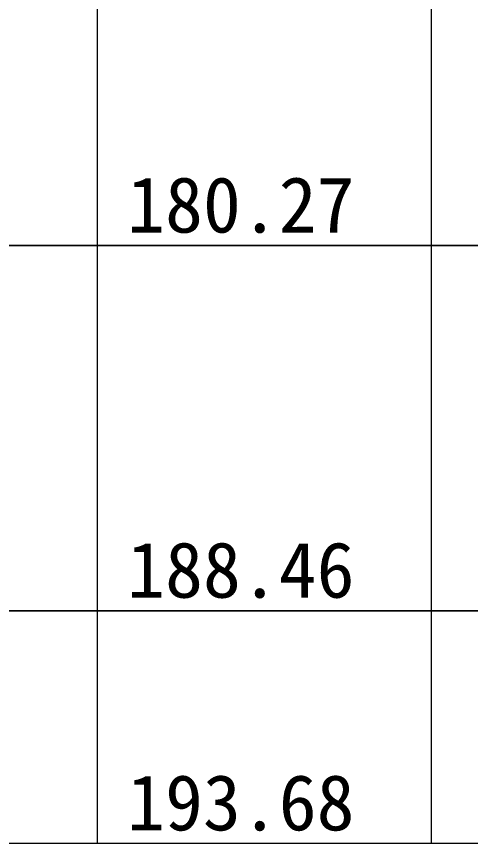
# Model space of a CAD drawing. Header units: millimetres. Extents: x -182 to 395, y -757 to 122.
# Drawn here: x -98.85 to -78.47, y -376.55 to -339.45 of the extents above; entities that cross this region are included whole.
import ezdxf

# ---------------------------------------------------------------- set-up
doc = ezdxf.new("R2010")
doc.units = ezdxf.units.MM
for name, color, linetype in [('111WT', 7, 'Continuous'), ('KY2WL', 7, 'Continuous'), ('KY6WL', 7, 'Continuous')]:
    doc.layers.add(name, color=color, linetype=linetype)
doc.styles.get("Standard").update_dxf_attribs({"font": ''})
doc.styles.get('Standard').set_extended_font_data('SimSun')

msp = doc.modelspace()

# ---------------------------------------------------------------- linework, layer by layer
at = {"layer": 'KY2WL', "lineweight": 20}
for p, q in [((-120.228, -349.728), (-35.228, -349.728)), ((-50.228, -349.728), (-109.228, -349.728)), ((-120.228, -366.108), (-35.228, -366.108)), ((-50.228, -366.108), (-109.228, -366.108)), ((-35.228, -376.548), (-109.228, -376.548))]:
    msp.add_line(p, q, dxfattribs=at)
at = {"layer": 'KY6WL', "lineweight": 20}
for p, q in [((-95.228, 30.812), (-95.228, -376.548)), ((-80.228, -376.548), (-80.228, 30.812))]:
    msp.add_line(p, q, dxfattribs=at)

# ---------------------------------------------------------------- texts
at = {"layer": '111WT'}
for s, p in [('180.27', (-93.883, -349.142)), ('188.46', (-93.883, -365.522)), ('193.68', (-93.883, -375.962))]:
    msp.add_text(s, height=2.5, dxfattribs=at).set_placement(p)

doc.saveas('drawing.dxf')
